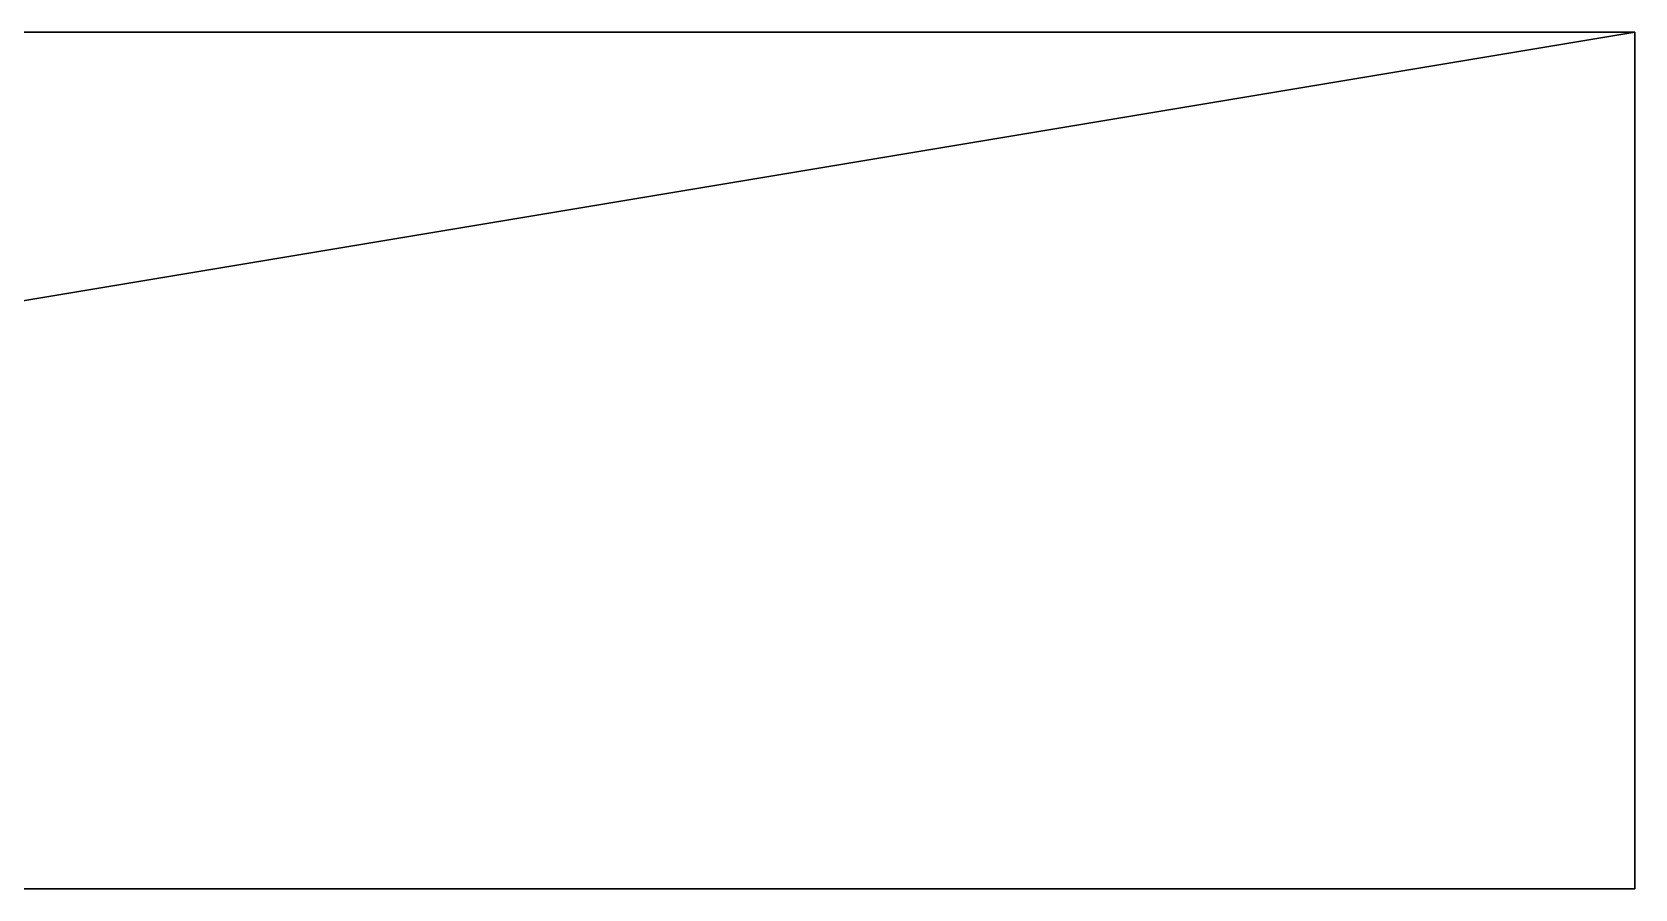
# Model space of a CAD drawing. Extents: x -15.3 to 44, y -4.2 to 20.6.
# Drawn here: x 28.2846 to 28.6588, y 11.37 to 11.57 of the extents above; entities that cross this region are included whole.
import ezdxf

# ---------------------------------------------------------------- set-up
doc = ezdxf.new("R2010")
doc.units = 0
doc.header["$MEASUREMENT"] = 0
doc.layers.add('rexp_Leuchten_3d', color=7, linetype='Continuous')

msp = doc.modelspace()

# ---------------------------------------------------------------- meshes
at = {"layer": 'rexp_Leuchten_3d', "color": 9, "true_color": 0xcacaca}
mesh = msp.add_polyface(dxfattribs=at)
corners = [(28.65879, 11.57, 2.775), (28.65879, 11.37, 2.775), (27.45879, 11.37, 2.775), (27.45879, 11.57, 2.775), (28.65879, 11.57, 2.83), (27.45879, 11.57, 2.83), (27.45879, 11.37, 2.83), (28.65879, 11.37, 2.83)]
mesh.append_faces([[corners[k] for k in face] for face in [(0, 2, 3, 0)]], dxfattribs={"vtx0": -1, "vtx3": -1, "color": 9})
mesh.append_faces([[corners[k] for k in face] for face in [(0, 1, 2, 0)]], dxfattribs={"vtx2": -1, "vtx3": -1, "color": 9})
at = {"layer": 'rexp_Leuchten_3d', "color": 253, "true_color": 0xa8a8a8}
mesh = msp.add_polyface(dxfattribs=at)
corners = [(28.65879, 11.57, 2.775), (28.65879, 11.37, 2.775), (27.45879, 11.37, 2.775), (27.45879, 11.57, 2.775), (28.65879, 11.57, 2.83), (27.45879, 11.57, 2.83), (27.45879, 11.37, 2.83), (28.65879, 11.37, 2.83)]
mesh.append_faces([[corners[k] for k in face] for face in [(0, 5, 4, 0), (3, 6, 5, 3), (2, 7, 6, 2), (1, 4, 7, 1)]], dxfattribs={"vtx0": -1, "vtx3": -1, "color": 253})
mesh.append_faces([[corners[k] for k in face] for face in [(7, 4, 6, 7)]], dxfattribs={"vtx1": -1, "vtx3": -1, "color": 253})
mesh.append_faces([[corners[k] for k in face] for face in [(4, 5, 6, 4), (0, 3, 5, 0), (3, 2, 6, 3), (2, 1, 7, 2), (1, 0, 4, 1)]], dxfattribs={"vtx2": -1, "vtx3": -1, "color": 253})

doc.saveas('drawing.dxf')
